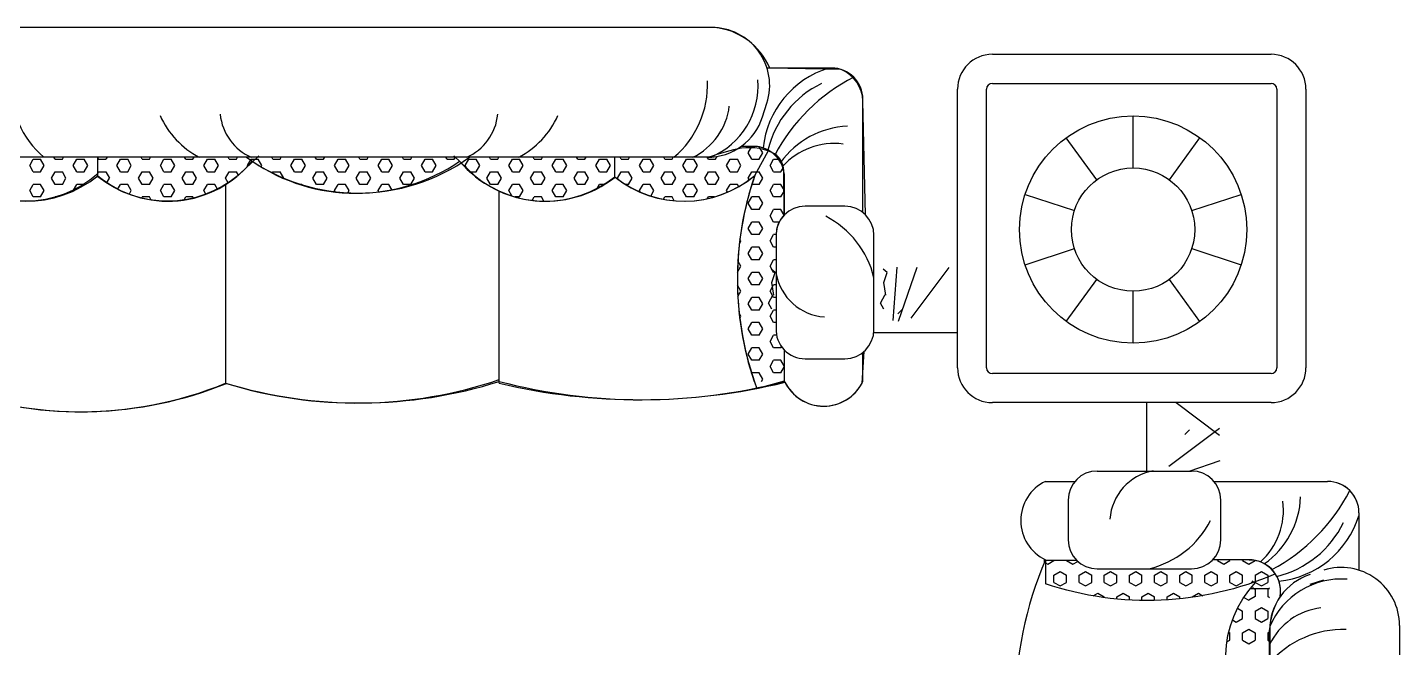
# Model space of a CAD drawing. Header units: millimetres. Extents: x 22804 to 54168, y 19058 to 39187.
# Drawn here: x 24221 to 26584, y 28067 to 29135 of the extents above; entities that cross this region are included whole.
import ezdxf

# ---------------------------------------------------------------- set-up
doc = ezdxf.new("R2010")
doc.units = ezdxf.units.MM
doc.header["$LTSCALE"] = 20

msp = doc.modelspace()

# ---------------------------------------------------------------- linework, layer by layer
for p, q in [((25403.955, 29135.187, -342.856), (24173.369, 29134.711, -342.856)), ((25398.976, 29135.311, -342.856), (24184.308, 29135.311, -342.856)), ((25882.419, 29088.99, -342.856), (26362.419, 29088.99, -342.856)), ((25605.496, 29065.417, -342.856), (25494.336, 29065.417, -342.856)), ((25622.094, 29062.803, -342.856), (25499.164, 29065.417, -342.856)), ((25822.419, 28548.99, -342.856), (25822.419, 29028.99, -342.856)), ((25872.419, 28548.99, -342.856), (25872.419, 29028.99, -342.856)), ((25882.419, 29038.99, -342.856), (26362.419, 29038.99, -342.856)), ((26372.419, 29028.99, -342.856), (26372.419, 28548.99, -342.856)), ((26422.419, 29028.99, -342.856), (26422.419, 28548.99, -342.856)), ((25486.681, 28981.194, -342.856), (25494.25, 29004.934, -342.856)), ((25659.496, 28816.492, -342.856), (25659.496, 29011.417, -342.856)), ((25663.909, 28812.559, -342.856), (25659.496, 29008.461, -342.856)), ((26124.843, 28893.188, 342.856), (26124.843, 28982.752, 342.856)), ((25478.028, 28929.89, -342.856), (25449.837, 28930.417, -342.856)), ((25462.05, 28919.064, -342.856), (25468.3, 28929.89, -342.856)), ((25473.365, 28880.339, -342.856), (25496.865, 28923.542, -342.856)), ((25487.05, 28919.064, -342.856), (25481.103, 28929.366, -342.856)), ((26062.438, 28872.911, 342.856), (26009.794, 28945.371, 342.856)), ((26187.247, 28872.911, 342.856), (26239.892, 28945.371, 342.856)), ((25394.086, 28911.607, -342.856), (24190.387, 28911.582, -342.856)), ((25391.407, 28911.571, -342.856), (24191.877, 28911.571, -342.856)), ((24224.55, 28897.414, -342.856), (24230.8, 28908.239, -342.856)), ((24230.8, 28908.239, 342.856), (24243.3, 28908.239, 342.856)), ((24249.55, 28897.414, -342.856), (24243.3, 28908.239, -342.856)), ((24268.3, 28908.239, -342.856), (24266.377, 28911.571, -342.856)), ((24268.3, 28908.239, 342.856), (24280.8, 28908.239, 342.856)), ((24280.8, 28908.239, -342.856), (24282.724, 28911.571, -342.856)), ((24299.55, 28897.414, -342.856), (24305.8, 28908.239, -342.856)), ((24305.8, 28908.239, 342.856), (24318.3, 28908.239, 342.856)), ((24324.55, 28897.414, -342.856), (24318.3, 28908.239, -342.856)), ((24341.377, 28911.571, 342.856), (24343.3, 28908.239, 342.856)), ((24341.997, 28877.979, -342.856), (24341.997, 28911.571, -342.856)), ((24343.3, 28908.239, 342.856), (24355.8, 28908.239, 342.856)), ((24357.724, 28911.571, 342.856), (24355.8, 28908.239, 342.856)), ((24374.55, 28897.414, -342.856), (24380.8, 28908.239, -342.856)), ((24380.8, 28908.239, 342.856), (24393.3, 28908.239, 342.856)), ((24399.55, 28897.414, -342.856), (24393.3, 28908.239, -342.856)), ((24418.3, 28908.239, -342.856), (24416.377, 28911.571, -342.856)), ((24418.3, 28908.239, 342.856), (24430.8, 28908.239, 342.856)), ((24430.8, 28908.239, -342.856), (24432.724, 28911.571, -342.856)), ((24449.55, 28897.414, -342.856), (24455.8, 28908.239, -342.856)), ((24455.8, 28908.239, 342.856), (24468.3, 28908.239, 342.856)), ((24474.55, 28897.414, -342.856), (24468.3, 28908.239, -342.856)), ((24493.3, 28908.239, -342.856), (24491.377, 28911.571, -342.856)), ((24493.3, 28908.239, 342.856), (24505.8, 28908.239, 342.856)), ((24505.8, 28908.239, -342.856), (24507.724, 28911.571, -342.856)), ((24524.55, 28897.414, -342.856), (24530.8, 28908.239, -342.856)), ((24530.8, 28908.239, 342.856), (24543.3, 28908.239, 342.856)), ((24549.55, 28897.414, -342.856), (24543.3, 28908.239, -342.856)), ((24568.3, 28908.239, -342.856), (24566.377, 28911.571, -342.856)), ((24568.3, 28908.239, 342.856), (24580.8, 28908.239, 342.856)), ((24580.8, 28908.239, -342.856), (24582.724, 28911.571, -342.856)), ((24583.366, 28880.339, -342.856), (24619.021, 28914.258, -342.856)), ((24599.55, 28897.414, -342.856), (24605.8, 28908.239, -342.856)), ((24605.8, 28908.239, 342.856), (24618.3, 28908.239, 342.856)), ((24624.55, 28897.414, -342.856), (24618.3, 28908.239, -342.856)), ((24643.3, 28908.239, -342.856), (24641.377, 28911.571, -342.856)), ((24643.3, 28908.239, 342.856), (24655.8, 28908.239, 342.856)), ((24655.8, 28908.239, -342.856), (24657.724, 28911.571, -342.856)), ((24674.55, 28897.414, -342.856), (24680.8, 28908.239, -342.856)), ((24680.8, 28908.239, 342.856), (24693.3, 28908.239, 342.856)), ((24699.55, 28897.414, -342.856), (24693.3, 28908.239, -342.856)), ((24718.3, 28908.239, -342.856), (24716.377, 28911.571, -342.856)), ((24718.3, 28908.239, 342.856), (24730.8, 28908.239, 342.856)), ((24730.8, 28908.239, -342.856), (24732.724, 28911.571, -342.856)), ((24749.55, 28897.414, -342.856), (24755.8, 28908.239, -342.856)), ((24755.8, 28908.239, 342.856), (24768.3, 28908.239, 342.856)), ((24774.55, 28897.414, -342.856), (24768.3, 28908.239, -342.856)), ((24793.3, 28908.239, -342.856), (24791.377, 28911.571, -342.856)), ((24793.3, 28908.239, 342.856), (24805.8, 28908.239, 342.856)), ((24805.8, 28908.239, -342.856), (24807.724, 28911.571, -342.856)), ((24824.55, 28897.414, -342.856), (24830.8, 28908.239, -342.856)), ((24830.8, 28908.239, 342.856), (24843.3, 28908.239, 342.856)), ((24849.55, 28897.414, -342.856), (24843.3, 28908.239, -342.856)), ((24868.3, 28908.239, -342.856), (24866.377, 28911.571, -342.856)), ((24868.3, 28908.239, 342.856), (24880.8, 28908.239, 342.856)), ((24880.8, 28908.239, -342.856), (24882.724, 28911.571, -342.856)), ((24899.55, 28897.414, -342.856), (24905.8, 28908.239, -342.856)), ((24905.8, 28908.239, 342.856), (24918.3, 28908.239, 342.856)), ((24924.55, 28897.414, -342.856), (24918.3, 28908.239, -342.856)), ((24943.3, 28908.239, -342.856), (24941.377, 28911.571, -342.856)), ((24943.3, 28908.239, 342.856), (24955.8, 28908.239, 342.856)), ((24990.627, 28880.339, -342.856), (24954.972, 28914.258, -342.856)), ((24955.8, 28908.239, -342.856), (24957.724, 28911.571, -342.856)), ((24974.55, 28897.414, -342.856), (24980.8, 28908.239, -342.856)), ((24980.8, 28908.239, 342.856), (24993.3, 28908.239, 342.856)), ((24999.55, 28897.414, -342.856), (24993.3, 28908.239, -342.856)), ((25018.3, 28908.239, -342.856), (25016.377, 28911.571, -342.856)), ((25018.3, 28908.239, 342.856), (25030.8, 28908.239, 342.856)), ((25030.8, 28908.239, -342.856), (25032.724, 28911.571, -342.856)), ((25049.55, 28897.414, -342.856), (25055.8, 28908.239, -342.856)), ((25055.8, 28908.239, 342.856), (25068.3, 28908.239, 342.856)), ((25074.55, 28897.414, -342.856), (25068.3, 28908.239, -342.856)), ((25093.3, 28908.239, -342.856), (25091.377, 28911.571, -342.856)), ((25093.3, 28908.239, 342.856), (25105.8, 28908.239, 342.856)), ((25105.8, 28908.239, -342.856), (25107.724, 28911.571, -342.856)), ((25124.55, 28897.414, -342.856), (25130.8, 28908.239, -342.856)), ((25130.8, 28908.239, 342.856), (25143.3, 28908.239, 342.856)), ((25149.55, 28897.414, -342.856), (25143.3, 28908.239, -342.856)), ((25168.3, 28908.239, -342.856), (25166.377, 28911.571, -342.856)), ((25168.3, 28908.239, 342.856), (25180.8, 28908.239, 342.856)), ((25180.8, 28908.239, -342.856), (25182.724, 28911.571, -342.856)), ((25199.55, 28897.414, -342.856), (25205.8, 28908.239, -342.856)), ((25205.8, 28908.239, 342.856), (25218.3, 28908.239, 342.856)), ((25224.55, 28897.414, -342.856), (25218.3, 28908.239, -342.856)), ((25231.996, 28877.979, -342.856), (25231.996, 28911.571, -342.856)), ((25243.3, 28908.239, -342.856), (25241.377, 28911.571, -342.856)), ((25243.3, 28908.239, 342.856), (25255.8, 28908.239, 342.856)), ((25255.8, 28908.239, -342.856), (25257.724, 28911.571, -342.856)), ((25274.55, 28897.414, -342.856), (25280.8, 28908.239, -342.856)), ((25280.8, 28908.239, 342.856), (25293.3, 28908.239, 342.856)), ((25299.55, 28897.414, -342.856), (25293.3, 28908.239, -342.856)), ((25318.3, 28908.239, -342.856), (25316.377, 28911.571, -342.856)), ((25318.3, 28908.239, 342.856), (25330.8, 28908.239, 342.856)), ((25330.8, 28908.239, -342.856), (25332.724, 28911.571, -342.856)), ((25349.55, 28897.414, -342.856), (25355.8, 28908.239, -342.856)), ((25355.8, 28908.239, 342.856), (25368.3, 28908.239, 342.856)), ((25374.55, 28897.414, -342.856), (25368.3, 28908.239, -342.856)), ((25393.3, 28908.239, -342.856), (25391.377, 28911.571, -342.856)), ((25393.3, 28908.239, 342.856), (25405.8, 28908.239, 342.856)), ((25405.8, 28908.239, -342.856), (25408.582, 28913.057, -342.856)), ((25424.55, 28897.414, -342.856), (25430.8, 28908.239, -342.856)), ((25430.8, 28908.239, 342.856), (25443.3, 28908.239, 342.856)), ((25449.55, 28897.414, -342.856), (25443.3, 28908.239, -342.856)), ((25468.3, 28908.239, -342.856), (25462.05, 28919.064, -342.856)), ((25468.3, 28908.239, 342.856), (25480.8, 28908.239, 342.856)), ((25480.8, 28908.239, -342.856), (25487.05, 28919.064, -342.856)), ((25499.55, 28897.414, -342.856), (25505.8, 28908.239, -342.856)), ((25505.8, 28908.239, 342.856), (25514.124, 28908.239, 342.856)), ((24230.8, 28886.588, -342.856), (24224.55, 28897.414, -342.856)), ((24230.8, 28886.588, 342.856), (24243.3, 28886.588, 342.856)), ((24243.3, 28886.588, -342.856), (24249.55, 28897.414, -342.856)), ((24262.05, 28875.763, -342.856), (24268.3, 28886.588, -342.856)), ((24268.3, 28886.588, 342.856), (24280.8, 28886.588, 342.856)), ((24287.05, 28875.763, -342.856), (24280.8, 28886.588, -342.856)), ((24305.8, 28886.588, -342.856), (24299.55, 28897.414, -342.856)), ((24305.8, 28886.588, 342.856), (24318.3, 28886.588, 342.856)), ((24318.3, 28886.588, -342.856), (24324.55, 28897.414, -342.856)), ((24343.3, 28886.588, 342.856), (24340.528, 28881.786, 342.856)), ((24343.3, 28886.588, 342.856), (24355.8, 28886.588, 342.856)), ((24355.8, 28886.588, 342.856), (24362.05, 28875.763, 342.856)), ((24380.8, 28886.588, -342.856), (24374.55, 28897.414, -342.856)), ((24380.8, 28886.588, 342.856), (24393.3, 28886.588, 342.856)), ((24393.3, 28886.588, -342.856), (24399.55, 28897.414, -342.856)), ((24412.05, 28875.763, -342.856), (24418.3, 28886.588, -342.856)), ((24418.3, 28886.588, 342.856), (24430.8, 28886.588, 342.856)), ((24437.05, 28875.763, -342.856), (24430.8, 28886.588, -342.856)), ((24455.8, 28886.588, -342.856), (24449.55, 28897.414, -342.856)), ((24455.8, 28886.588, 342.856), (24468.3, 28886.588, 342.856)), ((24468.3, 28886.588, -342.856), (24474.55, 28897.414, -342.856)), ((24487.05, 28875.763, -342.856), (24493.3, 28886.588, -342.856)), ((24493.3, 28886.588, 342.856), (24505.8, 28886.588, 342.856)), ((24512.05, 28875.763, -342.856), (24505.8, 28886.588, -342.856)), ((24530.8, 28886.588, -342.856), (24524.55, 28897.414, -342.856)), ((24530.8, 28886.588, 342.856), (24543.3, 28886.588, 342.856)), ((24543.3, 28886.588, -342.856), (24549.55, 28897.414, -342.856)), ((24562.05, 28875.763, -342.856), (24568.3, 28886.588, -342.856)), ((24568.3, 28886.588, 342.856), (24580.8, 28886.588, 342.856)), ((24584.039, 28880.979, -342.856), (24580.8, 28886.588, -342.856)), ((24600.176, 28896.33, -342.856), (24599.55, 28897.414, -342.856)), ((24623.239, 28895.143, -342.856), (24624.55, 28897.414, -342.856)), ((24642.269, 28884.802, -342.856), (24643.3, 28886.588, -342.856)), ((24643.3, 28886.588, 342.856), (24655.8, 28886.588, 342.856)), ((24662.05, 28875.763, -342.856), (24655.8, 28886.588, -342.856)), ((24680.8, 28886.588, -342.856), (24674.55, 28897.414, -342.856)), ((24680.8, 28886.588, 342.856), (24693.3, 28886.588, 342.856)), ((24693.3, 28886.588, -342.856), (24699.55, 28897.414, -342.856)), ((24712.05, 28875.763, -342.856), (24718.3, 28886.588, -342.856)), ((24718.3, 28886.588, 342.856), (24730.8, 28886.588, 342.856)), ((24737.05, 28875.763, -342.856), (24730.8, 28886.588, -342.856)), ((24755.8, 28886.588, -342.856), (24749.55, 28897.414, -342.856)), ((24755.8, 28886.588, 342.856), (24768.3, 28886.588, 342.856)), ((24768.3, 28886.588, -342.856), (24774.55, 28897.414, -342.856)), ((24787.05, 28875.763, -342.856), (24793.3, 28886.588, -342.856)), ((24793.3, 28886.588, 342.856), (24805.8, 28886.588, 342.856)), ((24812.05, 28875.763, -342.856), (24805.8, 28886.588, -342.856)), ((24830.8, 28886.588, -342.856), (24824.55, 28897.414, -342.856)), ((24830.8, 28886.588, 342.856), (24843.3, 28886.588, 342.856)), ((24843.3, 28886.588, -342.856), (24849.55, 28897.414, -342.856)), ((24862.05, 28875.763, -342.856), (24868.3, 28886.588, -342.856)), ((24868.3, 28886.588, 342.856), (24880.8, 28886.588, 342.856)), ((24887.05, 28875.763, -342.856), (24880.8, 28886.588, -342.856)), ((24905.8, 28886.588, -342.856), (24899.55, 28897.414, -342.856)), ((24905.8, 28886.588, 342.856), (24918.3, 28886.588, 342.856)), ((24918.3, 28886.588, -342.856), (24924.55, 28897.414, -342.856)), ((24976.831, 28893.464, -342.856), (24974.55, 28897.414, -342.856)), ((24984.058, 28886.588, 342.856), (24993.3, 28886.588, 342.856)), ((24993.3, 28886.588, -342.856), (24999.55, 28897.414, -342.856)), ((25012.05, 28875.763, -342.856), (25018.3, 28886.588, -342.856)), ((25018.3, 28886.588, 342.856), (25030.8, 28886.588, 342.856)), ((25037.05, 28875.763, -342.856), (25030.8, 28886.588, -342.856)), ((25055.8, 28886.588, -342.856), (25049.55, 28897.414, -342.856)), ((25055.8, 28886.588, 342.856), (25068.3, 28886.588, 342.856)), ((25068.3, 28886.588, -342.856), (25074.55, 28897.414, -342.856)), ((25087.05, 28875.763, -342.856), (25093.3, 28886.588, -342.856)), ((25093.3, 28886.588, 342.856), (25105.8, 28886.588, 342.856)), ((25112.05, 28875.763, -342.856), (25105.8, 28886.588, -342.856)), ((25130.8, 28886.588, -342.856), (25124.55, 28897.414, -342.856)), ((25130.8, 28886.588, 342.856), (25143.3, 28886.588, 342.856)), ((25143.3, 28886.588, -342.856), (25149.55, 28897.414, -342.856)), ((25162.05, 28875.763, -342.856), (25168.3, 28886.588, -342.856)), ((25168.3, 28886.588, 342.856), (25180.8, 28886.588, 342.856)), ((25187.05, 28875.763, -342.856), (25180.8, 28886.588, -342.856)), ((25205.8, 28886.588, -342.856), (25199.55, 28897.414, -342.856)), ((25205.8, 28886.588, 342.856), (25218.3, 28886.588, 342.856)), ((25218.3, 28886.588, -342.856), (25224.55, 28897.414, -342.856)), ((25237.05, 28875.763, -342.856), (25243.3, 28886.588, -342.856)), ((25243.3, 28886.588, 342.856), (25255.8, 28886.588, 342.856)), ((25262.05, 28875.763, -342.856), (25255.8, 28886.588, -342.856)), ((25280.8, 28886.588, -342.856), (25274.55, 28897.414, -342.856)), ((25280.8, 28886.588, 342.856), (25293.3, 28886.588, 342.856)), ((25293.3, 28886.588, -342.856), (25299.55, 28897.414, -342.856)), ((25312.05, 28875.763, -342.856), (25318.3, 28886.588, -342.856)), ((25318.3, 28886.588, 342.856), (25330.8, 28886.588, 342.856)), ((25337.05, 28875.763, -342.856), (25330.8, 28886.588, -342.856)), ((25355.8, 28886.588, -342.856), (25349.55, 28897.414, -342.856)), ((25355.8, 28886.588, 342.856), (25368.3, 28886.588, 342.856)), ((25368.3, 28886.588, -342.856), (25374.55, 28897.414, -342.856)), ((25387.05, 28875.763, -342.856), (25393.3, 28886.588, -342.856)), ((25393.3, 28886.588, 342.856), (25405.8, 28886.588, 342.856)), ((25412.05, 28875.763, -342.856), (25405.8, 28886.588, -342.856)), ((25430.8, 28886.588, -342.856), (25424.55, 28897.414, -342.856)), ((25430.8, 28886.588, 342.856), (25443.3, 28886.588, 342.856)), ((25443.3, 28886.588, -342.856), (25449.55, 28897.414, -342.856)), ((25462.05, 28875.763, -342.856), (25468.3, 28886.588, -342.856)), ((25468.3, 28886.588, 342.856), (25480.8, 28886.588, 342.856)), ((25473.444, 28880.485, -342.856), (25473.305, 28880.164, -342.856)), ((25487.05, 28875.763, -342.856), (25480.8, 28886.588, -342.856)), ((25505.8, 28886.588, -342.856), (25499.55, 28897.414, -342.856)), ((25505.8, 28886.588, 342.856), (25518.3, 28886.588, 342.856)), ((25518.3, 28886.588, -342.856), (25521.928, 28892.872, -342.856)), ((25524.181, 28812.273, -342.856), (25523.096, 28888.635, -342.856)), ((25524.496, 28812.591, -342.856), (25524.496, 28876.417, -342.856)), ((24224.55, 28854.112, -342.856), (24230.8, 28864.938, -342.856)), ((24230.8, 28843.287, -342.856), (24224.55, 28854.112, -342.856)), ((24243.3, 28864.938, -342.856), (24230.8, 28864.938, -342.856)), ((24249.55, 28854.112, -342.856), (24243.3, 28864.938, -342.856)), ((24243.3, 28843.287, -342.856), (24249.55, 28854.112, -342.856)), ((24268.3, 28864.938, -342.856), (24262.05, 28875.763, -342.856)), ((24280.8, 28864.938, -342.856), (24268.3, 28864.938, -342.856)), ((24280.8, 28864.938, -342.856), (24287.05, 28875.763, -342.856)), ((24300.184, 28855.21, -342.856), (24305.8, 28864.938, -342.856)), ((24317.67, 28864.938, -342.856), (24305.8, 28864.938, -342.856)), ((24357.012, 28867.036, -342.856), (24362.05, 28875.763, -342.856)), ((24375.76, 28856.207, -342.856), (24380.8, 28864.938, -342.856)), ((24393.3, 28864.938, -342.856), (24380.8, 28864.938, -342.856)), ((24399.55, 28854.112, -342.856), (24393.3, 28864.938, -342.856)), ((24395.751, 28847.532, -342.856), (24399.55, 28854.112, -342.856)), ((24418.3, 28864.938, -342.856), (24412.05, 28875.763, -342.856)), ((24430.8, 28864.938, -342.856), (24418.3, 28864.938, -342.856)), ((24430.8, 28864.938, -342.856), (24437.05, 28875.763, -342.856)), ((24449.55, 28854.112, -342.856), (24455.8, 28864.938, -342.856)), ((24455.8, 28843.287, -342.856), (24449.55, 28854.112, -342.856)), ((24468.3, 28864.938, -342.856), (24455.8, 28864.938, -342.856)), ((24474.55, 28854.112, -342.856), (24468.3, 28864.938, -342.856)), ((24468.3, 28843.287, -342.856), (24474.55, 28854.112, -342.856)), ((24493.3, 28864.938, -342.856), (24487.05, 28875.763, -342.856)), ((24505.8, 28864.938, -342.856), (24493.3, 28864.938, -342.856)), ((24505.8, 28864.938, -342.856), (24512.05, 28875.763, -342.856)), ((24524.55, 28854.112, -342.856), (24530.8, 28864.938, -342.856)), ((24528.065, 28848.024, -342.856), (24524.55, 28854.112, -342.856)), ((24543.3, 28864.938, -342.856), (24530.8, 28864.938, -342.856)), ((24547.976, 28856.839, -342.856), (24543.3, 28864.938, -342.856)), ((24561.891, 28864.737, -342.856), (24561.891, 28522.397, -342.856)), ((24566.644, 28867.806, -342.856), (24562.05, 28875.763, -342.856)), ((24662.015, 28875.702, -342.856), (24662.05, 28875.763, -342.856)), ((24693.3, 28864.938, -342.856), (24691.372, 28864.938, -342.856)), ((24693.72, 28864.211, -342.856), (24693.3, 28864.938, -342.856)), ((24718.3, 28864.938, -342.856), (24712.05, 28875.763, -342.856)), ((24730.8, 28864.938, -342.856), (24718.3, 28864.938, -342.856)), ((24730.8, 28864.938, -342.856), (24737.05, 28875.763, -342.856)), ((24749.55, 28854.112, -342.856), (24755.8, 28864.938, -342.856)), ((24750.662, 28852.187, -342.856), (24749.55, 28854.112, -342.856)), ((24768.3, 28864.938, -342.856), (24755.8, 28864.938, -342.856)), ((24774.55, 28854.112, -342.856), (24768.3, 28864.938, -342.856)), ((24772.35, 28850.302, -342.856), (24774.55, 28854.112, -342.856)), ((24793.3, 28864.938, -342.856), (24787.05, 28875.763, -342.856)), ((24805.8, 28864.938, -342.856), (24793.3, 28864.938, -342.856)), ((24805.8, 28864.938, -342.856), (24812.05, 28875.763, -342.856)), ((24824.55, 28854.112, -342.856), (24830.8, 28864.938, -342.856)), ((24825.893, 28851.787, -342.856), (24824.55, 28854.112, -342.856)), ((24843.3, 28864.938, -342.856), (24830.8, 28864.938, -342.856)), ((24848.956, 28855.141, -342.856), (24843.3, 28864.938, -342.856)), ((24868.3, 28864.938, -342.856), (24862.05, 28875.763, -342.856)), ((24880.8, 28864.938, -342.856), (24868.3, 28864.938, -342.856)), ((24880.8, 28864.938, -342.856), (24887.05, 28875.763, -342.856)), ((25018.3, 28864.938, -342.856), (25012.05, 28875.763, -342.856)), ((25030.8, 28864.938, -342.856), (25018.3, 28864.938, -342.856)), ((25030.8, 28864.938, -342.856), (25037.05, 28875.763, -342.856)), ((25033.143, 28522.397, 342.856), (25033.143, 28853.368, 342.856)), ((25049.55, 28854.112, -342.856), (25055.8, 28864.938, -342.856)), ((25054.858, 28844.92, -342.856), (25049.55, 28854.112, -342.856)), ((25068.3, 28864.938, -342.856), (25055.8, 28864.938, -342.856)), ((25074.55, 28854.112, -342.856), (25068.3, 28864.938, -342.856)), ((25068.3, 28843.287, -342.856), (25074.55, 28854.112, -342.856)), ((25093.3, 28864.938, -342.856), (25087.05, 28875.763, -342.856)), ((25105.8, 28864.938, -342.856), (25093.3, 28864.938, -342.856)), ((25105.8, 28864.938, -342.856), (25112.05, 28875.763, -342.856)), ((25124.55, 28854.112, -342.856), (25130.8, 28864.938, -342.856)), ((25130.8, 28843.287, -342.856), (25124.55, 28854.112, -342.856)), ((25143.3, 28864.938, -342.856), (25130.8, 28864.938, -342.856)), ((25149.55, 28854.112, -342.856), (25143.3, 28864.938, -342.856)), ((25143.3, 28843.287, -342.856), (25149.55, 28854.112, -342.856)), ((25168.3, 28864.938, -342.856), (25162.05, 28875.763, -342.856)), ((25180.8, 28864.938, -342.856), (25168.3, 28864.938, -342.856)), ((25180.8, 28864.938, -342.856), (25187.05, 28875.763, -342.856)), ((25201.836, 28858.071, -342.856), (25205.8, 28864.938, -342.856)), ((25213.711, 28864.938, -342.856), (25205.8, 28864.938, -342.856)), ((25238.791, 28872.747, -342.856), (25237.05, 28875.763, -342.856)), ((25255.8, 28864.938, -342.856), (25250.282, 28864.938, -342.856)), ((25255.8, 28864.938, -342.856), (25262.05, 28875.763, -342.856)), ((25274.55, 28854.112, -342.856), (25280.8, 28864.938, -342.856)), ((25276.137, 28851.364, -342.856), (25274.55, 28854.112, -342.856)), ((25293.3, 28864.938, -342.856), (25280.8, 28864.938, -342.856)), ((25299.55, 28854.112, -342.856), (25293.3, 28864.938, -342.856)), ((25294.106, 28844.682, -342.856), (25299.55, 28854.112, -342.856)), ((25318.3, 28864.938, -342.856), (25312.05, 28875.763, -342.856)), ((25330.8, 28864.938, -342.856), (25318.3, 28864.938, -342.856)), ((25330.8, 28864.938, -342.856), (25337.05, 28875.763, -342.856)), ((25349.55, 28854.112, -342.856), (25355.8, 28864.938, -342.856)), ((25355.8, 28843.287, -342.856), (25349.55, 28854.112, -342.856)), ((25368.3, 28864.938, -342.856), (25355.8, 28864.938, -342.856)), ((25374.55, 28854.112, -342.856), (25368.3, 28864.938, -342.856)), ((25368.3, 28843.287, -342.856), (25374.55, 28854.112, -342.856)), ((25393.3, 28864.938, -342.856), (25387.05, 28875.763, -342.856)), ((25405.8, 28864.938, -342.856), (25393.3, 28864.938, -342.856)), ((25405.8, 28864.938, -342.856), (25412.05, 28875.763, -342.856)), ((25424.55, 28854.112, -342.856), (25430.8, 28864.938, -342.856)), ((25426.181, 28851.289, -342.856), (25424.55, 28854.112, -342.856)), ((25443.3, 28864.938, -342.856), (25430.8, 28864.938, -342.856)), ((25445.592, 28860.969, -342.856), (25443.3, 28864.938, -342.856)), ((25463.765, 28872.794, -342.856), (25462.05, 28875.763, -342.856)), ((25480.8, 28864.938, -342.856), (25468.312, 28864.938, -342.856)), ((25480.8, 28864.938, -342.856), (25487.05, 28875.763, -342.856)), ((25499.55, 28854.112, -342.856), (25505.8, 28864.938, -342.856)), ((25505.8, 28843.287, -342.856), (25499.55, 28854.112, -342.856)), ((25518.3, 28864.938, -342.856), (25505.8, 28864.938, -342.856)), ((25524.496, 28854.206, -342.856), (25518.3, 28864.938, -342.856)), ((25518.3, 28843.287, -342.856), (25524.496, 28854.019, -342.856)), ((24243.3, 28843.287, -342.856), (24230.8, 28843.287, -342.856)), ((24269.219, 28843.287, -342.856), (24268.3, 28843.287, -342.856)), ((24417.038, 28841.1, -342.856), (24418.3, 28843.287, -342.856)), ((24430.8, 28843.287, -342.856), (24418.3, 28843.287, -342.856)), ((24433.935, 28837.858, -342.856), (24430.8, 28843.287, -342.856)), ((24468.3, 28843.287, -342.856), (24455.8, 28843.287, -342.856)), ((24490.318, 28838.122, -342.856), (24493.3, 28843.287, -342.856)), ((24505.8, 28843.287, -342.856), (24493.3, 28843.287, -342.856)), ((24506.865, 28841.443, -342.856), (24505.8, 28843.287, -342.856)), ((25068.3, 28843.287, -342.856), (25060.233, 28843.287, -342.856)), ((25089.827, 28837.272, -342.856), (25093.3, 28843.287, -342.856)), ((25105.8, 28843.287, -342.856), (25093.3, 28843.287, -342.856)), ((25110.063, 28835.903, -342.856), (25105.8, 28843.287, -342.856)), ((25143.3, 28843.287, -342.856), (25130.8, 28843.287, -342.856)), ((25315.938, 28839.195, -342.856), (25318.3, 28843.287, -342.856)), ((25330.8, 28843.287, -342.856), (25318.3, 28843.287, -342.856)), ((25334.655, 28836.61, -342.856), (25330.8, 28843.287, -342.856)), ((25368.3, 28843.287, -342.856), (25355.8, 28843.287, -342.856)), ((25391.519, 28840.202, -342.856), (25393.3, 28843.287, -342.856)), ((25403.76, 28843.287, -342.856), (25393.3, 28843.287, -342.856)), ((25462.05, 28832.462, -342.856), (25468.3, 28843.287, -342.856)), ((25468.3, 28821.636, -342.856), (25462.05, 28832.462, -342.856)), ((25480.8, 28843.287, -342.856), (25468.3, 28843.287, -342.856)), ((25487.05, 28832.462, -342.856), (25480.8, 28843.287, -342.856)), ((25480.8, 28821.636, -342.856), (25487.05, 28832.462, -342.856)), ((25518.3, 28843.287, -342.856), (25505.8, 28843.287, -342.856)), ((25938.689, 28847.504, 342.856), (26023.87, 28819.827, 342.856)), ((26225.815, 28819.827, 342.856), (26310.996, 28847.504, 342.856)), ((25480.8, 28821.636, -342.856), (25468.3, 28821.636, -342.856)), ((25499.55, 28810.811, -342.856), (25505.8, 28821.636, -342.856)), ((25505.8, 28799.986, -342.856), (25499.55, 28810.811, -342.856)), ((25518.3, 28821.636, -342.856), (25505.8, 28821.636, -342.856)), ((25523.883, 28811.966, -342.856), (25518.3, 28821.636, -342.856)), ((25628.495, 28827.263, -342.856), (25559.879, 28827.263, -342.856)), ((25462.05, 28789.161, -342.856), (25468.3, 28799.986, -342.856)), ((25468.3, 28778.335, -342.856), (25462.05, 28789.16, -342.856)), ((25480.8, 28799.986, -342.856), (25468.3, 28799.986, -342.856)), ((25487.05, 28789.16, -342.856), (25480.8, 28799.986, -342.856)), ((25480.8, 28778.335, -342.856), (25487.05, 28789.161, -342.856)), ((25515.341, 28799.986, -342.856), (25505.8, 28799.986, -342.856)), ((25446.814, 28762.77, -342.856), (25449.55, 28767.51, -342.856)), ((25449.55, 28767.51, -342.856), (25447.757, 28770.615, -342.856)), ((25480.8, 28778.335, -342.856), (25468.3, 28778.335, -342.856)), ((25499.55, 28767.51, -342.856), (25505.8, 28778.335, -342.856)), ((25505.8, 28756.685, -342.856), (25499.55, 28767.51, -342.856)), ((25509.891, 28778.335, -342.856), (25505.8, 28778.335, -342.856)), ((25509.879, 28777.263, 342.856), (25509.879, 28614.612, 342.856)), ((25678.457, 28612.672, -342.856), (25678.491, 28777.832, -342.856)), ((25678.495, 28614.612, -342.856), (25678.495, 28777.263, -342.856)), ((25462.05, 28745.859, -342.856), (25468.3, 28756.685, -342.856)), ((25468.3, 28735.034, -342.856), (25462.05, 28745.859, -342.856)), ((25480.8, 28756.685, -342.856), (25468.3, 28756.685, -342.856)), ((25480.8, 28735.034, -342.856), (25468.3, 28735.034, -342.856)), ((25487.05, 28745.859, -342.856), (25480.8, 28756.685, -342.856)), ((25480.8, 28735.034, -342.856), (25487.05, 28745.859, -342.856)), ((25499.55, 28724.209, -342.856), (25505.8, 28735.034, -342.856)), ((25509.879, 28756.685, -342.856), (25505.8, 28756.685, -342.856)), ((25509.879, 28735.034, -342.856), (25505.8, 28735.034, -342.856)), ((25938.689, 28726.534, 342.856), (26023.87, 28754.211, 342.856)), ((26225.815, 28754.211, 342.856), (26310.996, 28726.534, 342.856)), ((25443.479, 28713.693, -342.856), (25449.55, 28724.209, -342.856)), ((25449.55, 28724.209, -342.856), (25444.285, 28733.328, -342.856)), ((25462.05, 28702.558, -342.856), (25468.3, 28713.383, -342.856)), ((25480.8, 28713.383, -342.856), (25468.3, 28713.383, -342.856)), ((25487.05, 28702.558, -342.856), (25480.8, 28713.383, -342.856)), ((25505.8, 28713.383, -342.856), (25499.55, 28724.209, -342.856)), ((25508.165, 28713.31, -342.856), (25501.274, 28719.049, -342.856)), ((25502.423, 28696.094, -342.856), (25508.165, 28713.31, -342.856)), ((25509.879, 28713.383, -342.856), (25505.8, 28713.383, -342.856)), ((25701.118, 28713.31, -342.856), (25694.227, 28719.049, -342.856)), ((25695.376, 28696.094, -342.856), (25701.118, 28713.31, -342.856)), ((25711.455, 28630.671, -342.856), (25718.346, 28722.492, -342.856)), ((25720.643, 28629.523, -342.856), (25752.802, 28722.492, -342.856)), ((25742.618, 28634.153, -342.856), (25808.2, 28721.536, -342.856)), ((25449.55, 28680.907, -342.856), (25443.411, 28691.542, -342.856)), ((25468.3, 28691.733, -342.856), (25462.05, 28702.558, -342.856)), ((25480.8, 28691.733, -342.856), (25468.3, 28691.733, -342.856)), ((25480.8, 28691.733, -342.856), (25487.05, 28702.558, -342.856)), ((25499.55, 28680.907, -342.856), (25505.8, 28691.733, -342.856)), ((25505.868, 28674.286, -342.856), (25502.423, 28696.094, -342.856)), ((25509.879, 28691.733, -342.856), (25505.8, 28691.733, -342.856)), ((25698.821, 28674.286, -342.856), (25695.376, 28696.094, -342.856)), ((26009.794, 28628.667, 342.856), (26062.438, 28701.127, 342.856)), ((26239.892, 28628.667, 342.856), (26187.247, 28701.127, 342.856)), ((25444.117, 28671.497, -342.856), (25449.55, 28680.907, -342.856)), ((25462.05, 28659.257, -342.856), (25468.3, 28670.082, -342.856)), ((25480.8, 28670.082, -342.856), (25468.3, 28670.082, -342.856)), ((25487.05, 28659.257, -342.856), (25480.8, 28670.082, -342.856)), ((25496.68, 28660.513, -342.856), (25504.72, 28675.434, -342.856)), ((25505.8, 28670.082, -342.856), (25499.55, 28680.907, -342.856)), ((25509.879, 28670.082, -342.856), (25505.8, 28670.082, -342.856)), ((25689.633, 28660.513, -342.856), (25697.673, 28675.434, -342.856)), ((26124.843, 28591.286, 342.856), (26124.843, 28680.85, 342.856)), ((25449.55, 28637.606, -342.856), (25446.372, 28643.111, -342.856)), ((25468.3, 28648.431, -342.856), (25462.05, 28659.257, -342.856)), ((25480.8, 28648.431, -342.856), (25468.3, 28648.431, -342.856)), ((25480.8, 28648.431, -342.856), (25487.05, 28659.257, -342.856)), ((25502.423, 28650.183, -342.856), (25496.68, 28660.513, -342.856)), ((25499.55, 28637.606, -342.856), (25505.8, 28648.431, -342.856)), ((25509.879, 28648.431, -342.856), (25505.8, 28648.431, -342.856)), ((25695.376, 28650.183, -342.856), (25689.633, 28660.513, -342.856)), ((25719.827, 28642.149, -342.856), (25727.867, 28650.183, -342.856)), ((25447.42, 28633.916, -342.856), (25449.55, 28637.606, -342.856)), ((25462.05, 28615.955, -342.856), (25468.3, 28626.781, -342.856)), ((25480.8, 28626.781, -342.856), (25468.3, 28626.781, -342.856)), ((25487.05, 28615.955, -342.856), (25480.8, 28626.781, -342.856)), ((25505.8, 28626.781, -342.856), (25499.55, 28637.606, -342.856)), ((25509.879, 28626.781, -342.856), (25505.8, 28626.781, -342.856)), ((25468.3, 28605.13, -342.856), (25462.05, 28615.955, -342.856)), ((25480.8, 28605.13, -342.856), (25468.3, 28605.13, -342.856)), ((25480.8, 28605.13, -342.856), (25487.05, 28615.955, -342.856)), ((25499.55, 28594.305, -342.856), (25505.8, 28605.13, -342.856)), ((25505.8, 28583.479, -342.856), (25499.55, 28594.305, -342.856)), ((25510.786, 28605.13, -342.856), (25505.8, 28605.13, -342.856)), ((25822.419, 28609.256, -342.856), (25678.207, 28609.256, -342.856)), ((25462.05, 28572.654, -342.856), (25468.3, 28583.479, -342.856)), ((25468.3, 28561.829, -342.856), (25462.05, 28572.654, -342.856)), ((25480.8, 28583.479, -342.856), (25468.3, 28583.479, -342.856)), ((25487.05, 28572.654, -342.856), (25480.8, 28583.479, -342.856)), ((25480.8, 28561.829, -342.856), (25487.05, 28572.654, -342.856)), ((25518.3, 28583.479, -342.856), (25505.8, 28583.479, -342.856)), ((25518.3, 28583.479, -342.856), (25519.36, 28585.316, -342.856)), ((25524.496, 28526.249, -342.856), (25524.331, 28579.45, -342.856)), ((25524.496, 28525.417, -342.856), (25524.496, 28579.284, -342.856)), ((25657.995, 28522.452, -342.856), (25661.664, 28577.198, -342.856)), ((25659.496, 28525.417, -342.856), (25659.496, 28575.383, -342.856)), ((25480.8, 28561.829, -342.856), (25468.3, 28561.829, -342.856)), ((25499.55, 28551.004, -342.856), (25505.8, 28561.829, -342.856)), ((25505.8, 28540.178, -342.856), (25499.55, 28551.004, -342.856)), ((25518.3, 28561.829, -342.856), (25505.8, 28561.829, -342.856)), ((25524.496, 28551.097, -342.856), (25518.3, 28561.829, -342.856)), ((25518.3, 28540.178, -342.856), (25524.496, 28550.91, -342.856)), ((25559.879, 28564.612, -342.856), (25628.495, 28564.612, -342.856)), ((25467.647, 28539.047, -342.856), (25468.3, 28540.178, -342.856)), ((25480.8, 28540.178, -342.856), (25468.3, 28540.178, -342.856)), ((25476.975, 28513.342, -342.856), (25524.496, 28526.249, -342.856)), ((25487.05, 28529.353, -342.856), (25480.8, 28540.178, -342.856)), ((25484.778, 28525.417, -342.856), (25487.05, 28529.353, -342.856)), ((25518.3, 28540.178, -342.856), (25505.8, 28540.178, -342.856)), ((26362.419, 28538.99, -342.856), (25882.419, 28538.99, -342.856)), ((26362.419, 28488.99, -342.856), (25882.419, 28488.99, -342.856)), ((26148.46, 28371.043, -342.856), (26148.46, 28488.99, -342.856)), ((26199.121, 28488.99, -342.856), (26273.692, 28433.025, -342.856)), ((26186.309, 28379.266, -342.856), (26273.692, 28444.847, -342.856)), ((26214.017, 28434.256, -342.856), (26222.051, 28442.296, -342.856)), ((26221.434, 28371.043, -342.856), (26274.649, 28389.45, -342.856)), ((26063.009, 28371.043, 342.856), (26225.661, 28371.043, 342.856)), ((25973.815, 28353.2, 342.856), (26024.722, 28353.2, 342.856)), ((26263.948, 28353.2, 342.856), (26459.815, 28353.2, 342.856)), ((26013.009, 28321.043, -342.856), (26013.009, 28252.427, -342.856)), ((26275.661, 28252.427, -342.856), (26275.661, 28321.043, -342.856)), ((26513.815, 28299.2, 342.856), (26513.815, 28200.232, 342.856)), ((25971.929, 28219.136), (25971.929, 28213.694)), ((25973.815, 28218.2, -342.856), (25973.815, 28176.669, -342.856)), ((25973.987, 28217.779, -342.856), (26026.733, 28217.779, -342.856)), ((25977.751, 28210.539, -342.856), (25988.576, 28216.789, -342.856)), ((25988.576, 28216.789, -342.856), (25988.576, 28218.2, -342.856)), ((26010.227, 28216.789, -342.856), (26010.227, 28218.2, -342.856)), ((26010.227, 28216.789, -342.856), (26021.052, 28210.539, -342.856)), ((26021.052, 28210.539, -342.856), (26029.433, 28215.378, -342.856)), ((26324.815, 28218.2, -342.856), (26262.109, 28218.2, -342.856)), ((26270.034, 28216.789, -342.856), (26270.034, 28218.2, -342.856)), ((26270.034, 28216.789, -342.856), (26280.86, 28210.539, -342.856)), ((26280.86, 28210.539, -342.856), (26291.685, 28216.789, -342.856)), ((26291.685, 28216.789, -342.856), (26291.685, 28218.2, -342.856)), ((26313.335, 28216.789, -342.856), (26313.335, 28218.2, -342.856)), ((26313.335, 28216.789, -342.856), (26324.161, 28210.539, -342.856)), ((26324.161, 28210.539, -342.856), (26334.986, 28216.789, -342.856)), ((26334.986, 28217.233, 342.856), (26334.986, 28216.789, 342.856)), ((25973.815, 28212.811, -342.856), (25977.751, 28210.539, -342.856)), ((25988.576, 28191.789, -342.856), (25999.401, 28198.039, -342.856)), ((25988.576, 28179.289, -342.856), (25988.576, 28191.789, -342.856)), ((25999.401, 28198.039, -342.856), (26010.227, 28191.789, -342.856)), ((26010.227, 28179.289, -342.856), (26010.227, 28191.789, -342.856)), ((26031.877, 28191.789, -342.856), (26042.703, 28198.039, -342.856)), ((26031.877, 28179.289, -342.856), (26031.877, 28191.789, -342.856)), ((26042.703, 28198.039, -342.856), (26053.528, 28191.789, -342.856)), ((26053.528, 28179.289, -342.856), (26053.528, 28191.789, -342.856)), ((26063.009, 28202.427, -342.856), (26225.661, 28202.427, -342.856)), ((26075.178, 28191.789, -342.856), (26086.004, 28198.039, -342.856)), ((26075.178, 28179.289, -342.856), (26075.178, 28191.789, -342.856)), ((26086.004, 28198.039, -342.856), (26096.829, 28191.789, -342.856)), ((26096.829, 28179.289, -342.856), (26096.829, 28191.789, -342.856)), ((26118.48, 28191.789, -342.856), (26129.305, 28198.039, -342.856)), ((26118.48, 28179.289, -342.856), (26118.48, 28191.789, -342.856)), ((26129.305, 28198.039, -342.856), (26140.13, 28191.789, -342.856)), ((26140.13, 28179.289, -342.856), (26140.13, 28191.789, -342.856)), ((26161.781, 28191.789, -342.856), (26172.606, 28198.039, -342.856)), ((26161.781, 28179.289, -342.856), (26161.781, 28191.789, -342.856)), ((26172.606, 28198.039, -342.856), (26183.432, 28191.789, -342.856)), ((26183.432, 28179.289, -342.856), (26183.432, 28191.789, -342.856)), ((26205.082, 28191.789, -342.856), (26215.908, 28198.039, -342.856)), ((26205.082, 28179.289, -342.856), (26205.082, 28191.789, -342.856)), ((26215.908, 28198.039, -342.856), (26226.733, 28191.789, -342.856)), ((26226.733, 28179.289, -342.856), (26226.733, 28191.789, -342.856)), ((26248.384, 28191.789, -342.856), (26259.209, 28198.039, -342.856)), ((26248.384, 28179.289, -342.856), (26248.384, 28191.789, -342.856)), ((26259.209, 28198.039, -342.856), (26270.034, 28191.789, -342.856)), ((26270.034, 28179.289, -342.856), (26270.034, 28191.789, -342.856)), ((26291.685, 28191.789, -342.856), (26302.51, 28198.039, -342.856)), ((26291.685, 28179.289, -342.856), (26291.685, 28191.789, -342.856)), ((26302.51, 28198.039, -342.856), (26313.335, 28191.789, -342.856)), ((26313.335, 28179.289, -342.856), (26313.335, 28191.789, -342.856)), ((26334.986, 28191.789, -342.856), (26345.811, 28198.039, -342.856)), ((26334.986, 28191.789, 342.856), (26334.986, 28179.289, 342.856)), ((26345.811, 28198.039, -342.856), (26356.637, 28191.789, -342.856)), ((26356.637, 28191.789, 342.856), (26356.637, 28179.289, 342.856)), ((25988.576, 28179.289, -342.856), (25999.401, 28173.039, -342.856)), ((25999.401, 28173.039, -342.856), (26010.227, 28179.289, -342.856)), ((26031.877, 28179.289, -342.856), (26042.703, 28173.039, -342.856)), ((26042.703, 28173.039, -342.856), (26053.528, 28179.289, -342.856)), ((26075.179, 28179.289, -342.856), (26086.004, 28173.039, -342.856)), ((26086.004, 28173.039, -342.856), (26096.829, 28179.289, -342.856)), ((26118.48, 28179.289, -342.856), (26129.305, 28173.039, -342.856)), ((26129.305, 28173.039, -342.856), (26140.13, 28179.289, -342.856)), ((26161.781, 28179.289, -342.856), (26172.606, 28173.039, -342.856)), ((26172.606, 28173.039, -342.856), (26183.432, 28179.289, -342.856)), ((26205.082, 28179.289, -342.856), (26215.908, 28173.039, -342.856)), ((26215.908, 28173.039, -342.856), (26226.733, 28179.289, -342.856)), ((26248.384, 28179.289, -342.856), (26259.209, 28173.039, -342.856)), ((26259.209, 28173.039, -342.856), (26270.034, 28179.289, -342.856)), ((26291.685, 28179.289, -342.856), (26302.51, 28173.039, -342.856)), ((26302.51, 28173.039, -342.856), (26313.335, 28179.289, -342.856)), ((26326.376, 28168.48, -342.856), (26359.969, 28168.48, -342.856)), ((26328.736, 28178.003, -342.856), (26331.769, 28182.043, -342.856)), ((26334.986, 28167.176, 342.856), (26330.184, 28169.949, 342.856)), ((26334.986, 28179.289, -342.856), (26345.811, 28173.039, -342.856)), ((26345.811, 28173.039, -342.856), (26356.637, 28179.289, -342.856)), ((26359.969, 28169.1, 342.856), (26356.637, 28167.176, 342.856)), ((26429.591, 28175.987, -342.856), (26453.332, 28183.556, -342.856)), ((26056.284, 28155.88, -342.856), (26064.353, 28160.539, -342.856)), ((26064.353, 28160.539, -342.856), (26075.179, 28154.289, -342.856)), ((26075.178, 28152.979, -342.856), (26075.178, 28154.289, -342.856)), ((26096.829, 28154.289, -342.856), (26107.654, 28160.539, -342.856)), ((26096.829, 28150.474, -342.856), (26096.829, 28154.289, -342.856)), ((26107.654, 28160.539, -342.856), (26118.48, 28154.289, -342.856)), ((26118.48, 28148.832, -342.856), (26118.48, 28154.289, -342.856)), ((26140.13, 28154.289, -342.856), (26150.956, 28160.539, -342.856)), ((26140.13, 28148.045, -342.856), (26140.13, 28154.289, -342.856)), ((26150.956, 28160.539, -342.856), (26161.781, 28154.289, -342.856)), ((26161.781, 28148.11, -342.856), (26161.781, 28154.289, -342.856)), ((26183.432, 28154.289, -342.856), (26194.257, 28160.539, -342.856)), ((26183.432, 28149.026, -342.856), (26183.432, 28154.289, -342.856)), ((26194.257, 28160.539, -342.856), (26205.082, 28154.289, -342.856)), ((26205.082, 28150.798, -342.856), (26205.082, 28154.289, -342.856)), ((26226.733, 28154.289, -342.856), (26237.558, 28160.539, -342.856)), ((26226.733, 28153.435, -342.856), (26226.733, 28154.289, -342.856)), ((26237.558, 28160.539, -342.856), (26244.869, 28156.318, -342.856)), ((26315.434, 28153.464, -342.856), (26324.161, 28148.426, -342.856)), ((26334.986, 28154.676, 342.856), (26324.161, 28148.426, 342.856)), ((26334.986, 28167.176, 342.856), (26334.986, 28154.676, 342.856)), ((26356.637, 28167.176, 342.856), (26356.637, 28154.676, 342.856)), ((26359.969, 28152.752, 342.856), (26356.637, 28154.676, 342.856)), ((26378.815, 28155.733, -342.856), (26378.815, 28164.2, -342.856)), ((26304.605, 28134.717, -342.856), (26313.335, 28129.676, -342.856)), ((26313.335, 28117.176, -342.856), (26313.335, 28129.676, -342.856)), ((26334.986, 28129.676, -342.856), (26345.811, 28135.926, -342.856)), ((26334.986, 28129.676, 342.856), (26334.986, 28117.176, 342.856)), ((26345.811, 28135.926, -342.856), (26356.637, 28129.676, -342.856)), ((26356.637, 28129.676, 342.856), (26356.637, 28117.176, 342.856)), ((26295.93, 28114.725, -342.856), (26302.51, 28110.926, -342.856)), ((26302.51, 28110.926, -342.856), (26313.335, 28117.176, -342.856)), ((26313.335, 28092.176, -342.856), (26324.161, 28098.426, -342.856)), ((26324.161, 28098.426, -342.856), (26334.986, 28092.176, -342.856)), ((26334.986, 28117.176, -342.856), (26345.811, 28110.926, -342.856)), ((26345.811, 28110.926, -342.856), (26356.637, 28117.176, -342.856)), ((26359.969, 27365.465, -342.856), (26359.969, 28097.302, -342.856)), ((26360.141, 28097.192, -342.856), (26360.444, 27357.259, -342.856)), ((26583.709, 28104.872, 342.856), (26583.709, 27357.896, 342.856)), ((26286.256, 28076.542, -342.856), (26291.685, 28079.676, -342.856)), ((26289.498, 28093.439, -342.856), (26291.685, 28092.176, -342.856)), ((26291.685, 28079.676, -342.856), (26291.685, 28092.176, -342.856)), ((26313.335, 28079.676, -342.856), (26313.335, 28092.176, -342.856)), ((26313.335, 28079.676, -342.856), (26324.161, 28073.426, -342.856)), ((26324.161, 28073.426, -342.856), (26334.986, 28079.676, -342.856)), ((26334.986, 28092.176, 342.856), (26334.986, 28079.676, 342.856)), ((26356.637, 28092.176, -342.856), (26359.969, 28094.1, -342.856)), ((26356.637, 28092.176, 342.856), (26356.637, 28079.676, 342.856)), ((26356.637, 28079.676, -342.856), (26359.969, 28077.752, -342.856))]:
    msp.add_line(p, q)
for radius in [195.733, 106.169]:
    msp.add_circle((26124.843, 28787.019, -342.856), radius)
for centre, radius, start, end in [((25398.976, 29035.311, -342.856), 100, 342.315641, 90), ((25392.681, 29019.956, -342.856), 115.781, 23.119406, 84.412111), ((25882.419, 29028.99, -342.856), 60, 90, 180), ((26362.419, 29028.99, -342.856), 60, 0, 90), ((25648.922, 28910.703, -342.856), 162.137, 107.403995, 174.013152), ((24357.267, 29037.584, -342.856), 166.059, 178.026971, 229.362194), ((25226.016, 29037.584, -342.856), 166.059, 310.637806, 1.973029), ((25345.309, 29034.963, -342.856), 133.761, 292.904974, 4.303888), ((25788.984, 28766.405, -342.856), 318.297, 117.161648, 152.0693), ((25599.349, 29007.106, -342.856), 60.163, 1.290367, 67.786486), ((25664.338, 28882.901, -342.856), 173.376, 115.966994, 166.267384), ((25882.419, 29028.99, -342.856), 10, 90, 180), ((26362.419, 29028.99, -342.856), 10, 0, 90), ((25317.665, 29012.896, -342.856), 112.467, 295.719722, 353.386601), ((24588.902, 29047.339, -342.856), 153.831, 204.577842, 241.954847), ((24642.335, 28994.364, -342.856), 90.15, 185.573485, 246.692047), ((24940.949, 28994.364, -342.856), 90.15, 293.307953, 354.426515), ((24994.382, 29047.339, -342.856), 153.831, 298.045153, 335.422158), ((25391.407, 29011.571, -342.856), 100, 270, 342.315641), ((25638.302, 28817.581, -342.856), 147.448, 92.163746, 144.829345), ((25552.833, 28454.337, -342.856), 484.042, 103.166631, 109.145105), ((25463.943, 28834.316, -342.856), 93.804, 65.537828, 103.166631), ((25610.516, 28814.328, -342.856), 121.044, 82.960495, 137.742888), ((24462.336, 29022.68, -342.856), 186.797, 229.892405, 320.962777), ((24790.017, 29179.397, -342.856), 329.569, 234.356295, 305.643705), ((24786.458, 29166.886, -342.856), 317.206, 235.639612, 304.256395), ((25112.962, 29029.316, -342.856), 193.434, 220.105539, 308.248072), ((25488.43, 28888.142, -342.856), 34.67, 0.814114, 65.537828), ((24218.55, 29031.217, -342.856), 195.353, 230.10427, 309.191561), ((25351.2, 29025.718, -342.856), 189.832, 231.378107, 310.087774), ((25988.724, 28701.892, -342.856), 545.379, 160.920705, 200.225931), ((25559.879, 28777.263, -342.856), 50, 90, 180), ((25551.389, 28783.372, -342.856), 39.692, 133.271524, 155.256187), ((25521.695, 28666.534, -342.856), 161.231, 13.465182, 62.797925), ((25628.495, 28777.263, -342.856), 50, 0, 90), ((25569.365, 28775.087, -342.856), 59.486, 155.256187, 180), ((25599.598, 28727.544, -342.856), 91.262, 190.550021, 265.94631), ((25560.086, 28614.766, -342.856), 50.256, 177.472432, 269.977713), ((25628.495, 28614.612, -342.856), 50, 270, 0), ((25882.419, 28548.99, -342.856), 60, 180, 270), ((25882.419, 28548.99, -342.856), 10, 180, 270), ((26362.419, 28548.99, -342.856), 10, 270, 0), ((26362.419, 28548.99, -342.856), 60, 270, 0), ((24311.771, 29133.858, -342.856), 660.64, 247.07075, 292.247164), ((24312.931, 29141.102, -342.856), 667.87, 251.225303, 292.021572), ((24792.622, 29287.441, -342.856), 799.08, 253.217098, 287.517454), ((24788.072, 29253.298, -342.856), 765.087, 252.919325, 288.682115), ((25278.819, 29469.151, -342.856), 975.188, 255.408376, 284.591624), ((25275.985, 29543.642, -342.856), 1049.721, 256.624034, 283.735151), ((25591.996, 28557.742, -342.856), 74.841, 206.850512, 331.866531), ((26063.009, 28321.043, -342.856), 50, 90, 180), ((26175.942, 28281.738, -342.856), 91.262, 100.550021, 175.94631), ((26225.661, 28321.043, -342.856), 50, 0, 90), ((26006.146, 28285.7, -342.856), 74.843, 115.593022, 244.406978), ((26214.803, 28482.687, -342.856), 318.297, 297.9307, 332.838352), ((26459.815, 28299.2, -342.856), 54, 0, 90), ((26262.726, 28304.219, -342.856), 121.044, 312.257112, 7.039505), ((26265.979, 28332.005, -342.856), 147.448, 305.170655, 357.836254), ((26114.932, 28359.641, -342.856), 161.231, 283.465182, 332.797925), ((26359.101, 28342.625, -342.856), 162.137, 275.986848, 342.596005), ((26331.299, 28358.041, -342.856), 173.376, 283.732616, 334.033006), ((26063.009, 28252.427, -342.856), 50, 180, 270), ((26225.661, 28252.427, -342.856), 50, 270, 0), ((26582.256, 27960.818, -342.856), 660.64, 157.07075, 202.247164), ((26324.987, 28163.779, -342.856), 54, 350.775576, 90), ((26459.969, 28097.302, -342.856), 100, 107.684359, 180), ((26483.709, 28104.872, -342.856), 100, 0, 107.684359), ((26483.361, 28051.205, -342.856), 133.761, 85.696113, 157.095026), ((26466.595, 28095.651, -342.856), 106.465, 146.041147, 179.170666), ((26461.294, 28023.561, -342.856), 112.467, 96.613399, 154.280278), ((26485.981, 27931.912, -342.856), 166.059, 88.026971, 139.362194)]:
    msp.add_arc(centre, radius, start, end)
for centre, major_axis, start_param, end_param in [((25605.496, 29011.417, -342.856), (38.184, 38.184), -0.78539816, 0.78539816), ((25470.496, 28876.417, -342.856), (38.184, 38.184), -0.78539816, 0.78539816), ((25112.746, 29025.845, -342.856), (134.322, -134.322), 4.79955402, 6.17646244), ((25351.246, 29025.845, -342.856), (134.322, -134.322), 4.81911185, 6.19601695), ((25994.272, 28700.917, -342.856), (389.574, -389.574), 3.59527801, 4.25118578), ((25591.996, 28557.742, -342.856), (52.92, 52.92), 2.80280389, 5.05117774), ((26006.146, 28285.7, -342.856), (52.922, 52.922), 1.23208066, 3.48030832), ((26459.815, 28299.2, -342.856), (38.184, -38.184), 0.78539816, 2.35619449), ((26324.815, 28164.2, -342.856), (38.184, -38.184), 0.78539816, 2.35619449)]:
    msp.add_ellipse(centre, major_axis=major_axis, ratio=1, start_param=start_param, end_param=end_param)
at = {"extrusion": (0, 0, -1)}
for centre, major_axis, start_param, end_param in [((24216.705, 29025.845, -342.856), (134.322, 134.322), 1.63595154, 3.05442429), ((24461.247, 29025.845, -342.856), (134.322, 134.322), 1.65796137, 3.03486979), ((26149.315, 28698.91, -342.856), (389.574, 389.574), 1.94440075, 2.68038945), ((26474.242, 28049.23, -342.856), (134.322, 134.322), 3.22875769, 4.67896706)]:
    msp.add_ellipse(centre, major_axis=major_axis, ratio=1, start_param=start_param, end_param=end_param, dxfattribs=at)

doc.saveas('drawing.dxf')
